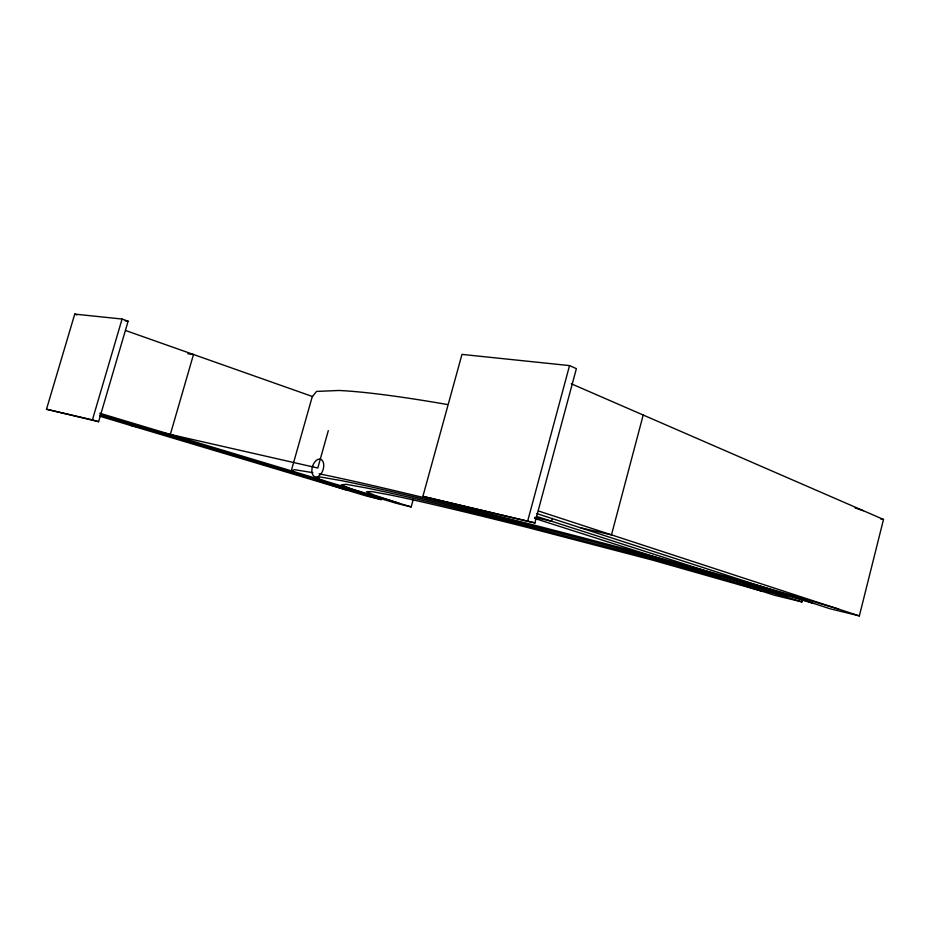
<?xml version="1.0" encoding="UTF-8"?>
<svg xmlns="http://www.w3.org/2000/svg" width="930" height="930" viewBox="0 0 930 930"><rect width="100%" height="100%" fill="white"/><g stroke="black" fill="none" stroke-linecap="round" stroke-linejoin="round"><path stroke-width="1.4" d="M536.784 513.593L830.13 608.778L859.355 615.893L883.5 519.452L571.253 383.765M534.576 518.382L774.795 595.328L801.962 601.931L802.66 599.199M643.2 415.024L611.475 534.866L580.808 527.88M534.889 522.916L576.379 368.652L569.544 365.595L461.978 354.4L422.894 496.376L534.889 522.916L422.894 496.376M552.281 518.417L551.537 521.219L534.738 517.394M527.775 520.661L569.544 365.595M100.219 414.408L396.075 503.235L411.176 506.908L413.455 498.654M328.313 430.602L317.793 468.011L156.496 431.299M291.625 469.58L312.189 396.877L316.525 391.425L338.95 390.472A446.493 37.258 14.3 0 1 447.33 404.504M170.33 434.45L193.498 354.493L187.825 353.726M46.5 409.247L92.419 419.883L122.074 319.037L128.119 321.199L98.592 421.709L46.5 409.247L74.737 314.108L122.074 319.037M125.236 320.897L128.119 321.199M312.852 472.673L294.426 469.65L291.23 470.975L307.028 477.311L345.809 489.831M880.652 518.94L883.5 519.452M130.049 425.277L143.069 428.242M812.216 602.977C708.183 571.741 603.163 543.934 497.875 517.312A418.233 11.486 15.1 0 0 341.275 480.601L320.443 477.02L316.316 477.881L329.243 483.205L363.153 494.202M786.966 597.106L654.557 559.407L513.069 522.509A388.635 10.625 15.1 0 0 366.385 487.936L346.204 484.332L341.403 484.786L351.726 489.168L380.882 498.678M762.763 591.468L652.035 559.976L527.659 527.508A359.55 9.788 15.1 0 0 391.019 495.132L371.709 491.563L366.49 491.691L374.476 495.202L399.017 503.246M838.593 609.104C720.611 573.612 601.489 542.016 482.031 511.895A448.388 12.381 15 0 0 319.06 473.8M92.419 419.883L98.592 421.709M99.766 413.222L411.176 506.908M100.056 415.35L381.381 499.666L367.071 496.178L99.777 416.222M536.412 516.348L801.962 601.931M538.517 511.012L859.355 615.893M855.123 507.966L863.354 510.698M74.737 314.108L77.074 314.933M125.573 330.499L312.515 396.529M312.608 466.104L312.027 468.418A9.219 5.545 -72.6 0 0 315.863 476.974A9.219 5.545 -72.6 0 0 323.268 469.15A9.219 5.545 -72.6 0 0 320.699 459.269L319.246 459.083A9.219 5.545 -72.6 0 0 312.608 466.104"/></g></svg>
